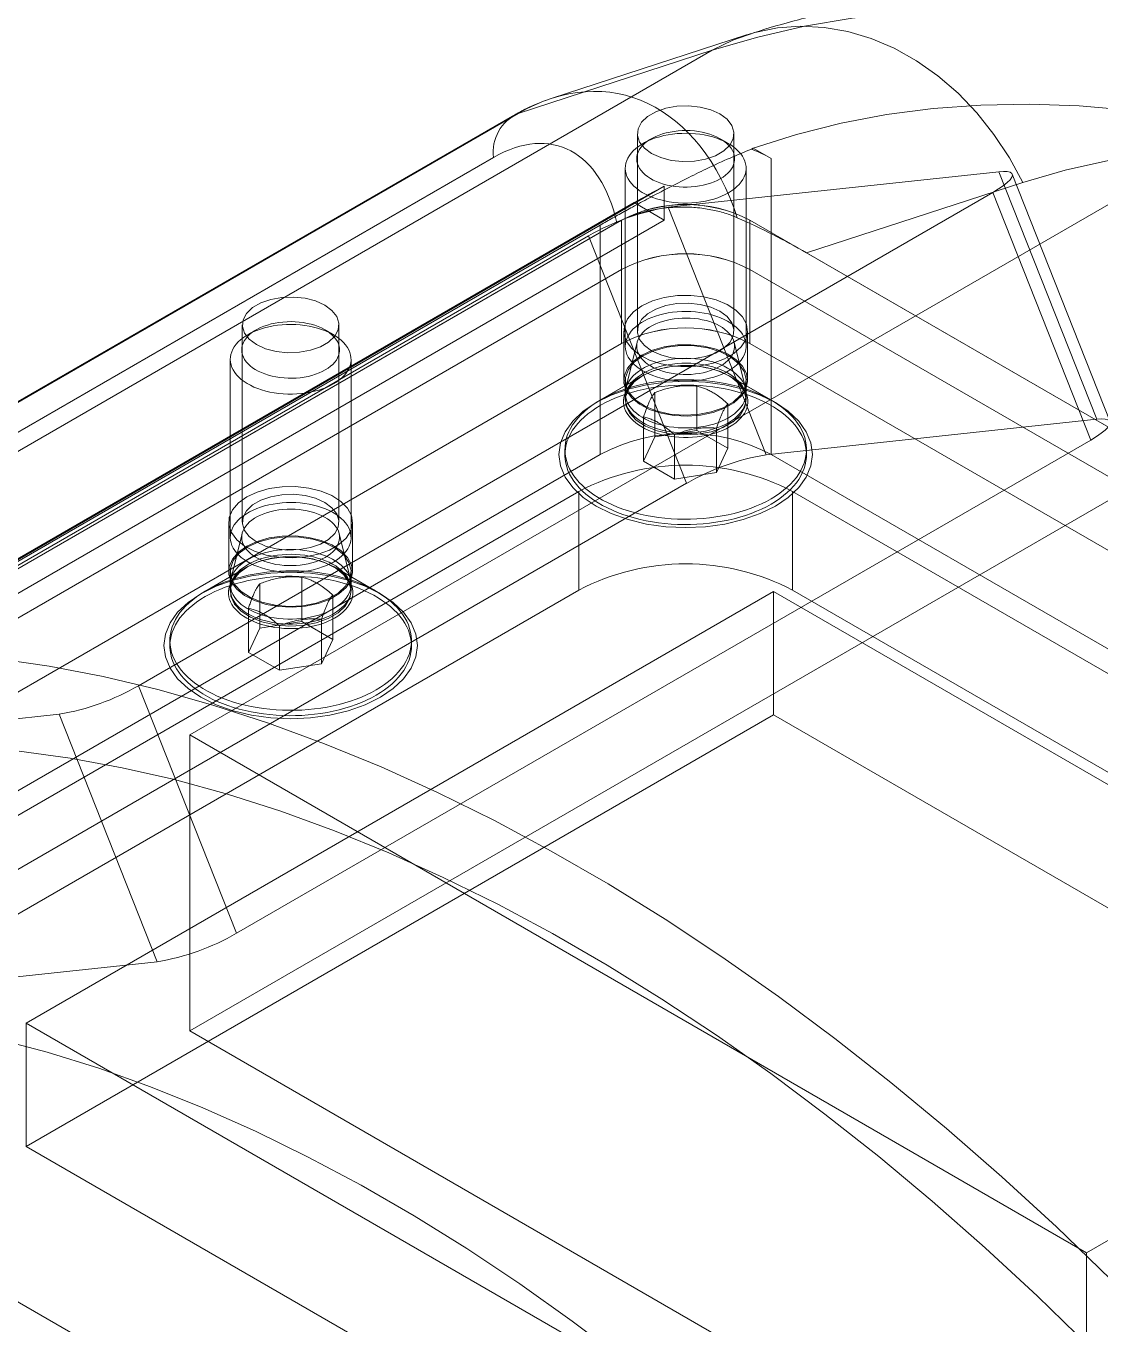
# Model space of a CAD drawing. Header units: millimetres. Extents: x 15 to 415, y 5 to 292.
# Drawn here: x 90.77 to 126.34, y 117.71 to 160.68 of the extents above; entities that cross this region are included whole.
import ezdxf

# ---------------------------------------------------------------- set-up
doc = ezdxf.new("R2010")
doc.units = ezdxf.units.MM

msp = doc.modelspace()

# ---------------------------------------------------------------- linework, layer by layer
at = {"color": 7, "linetype": 'Continuous', "lineweight": 15}
for p, q in [((114.635, 160.38), (108.169, 158.279)), ((76.729, 138.646), (113.498, 159.873)), ((113.498, 159.873), (107.07, 157.784)), ((107.07, 157.784), (70.3, 136.558)), ((106.876, 157.698), (70.106, 136.472)), ((111.018, 157.111), (111.018, 150.579)), ((111.472, 156.943), (111.204, 156.788)), ((114.033, 156.788), (113.765, 156.943)), ((114.218, 150.579), (114.218, 157.111)), ((114.856, 156.636), (114.794, 156.6)), ((114.856, 156.636), (115.447, 156.296)), ((69.485, 135.098), (106.254, 156.325)), ((115.447, 156.296), (115.447, 146.497)), ((128.016, 155.578), (96.196, 137.209)), ((110.618, 155.972), (110.618, 150.075)), ((112.035, 154.679), (122.984, 155.853)), ((114.618, 150.075), (114.618, 155.972)), ((122.984, 155.853), (126.229, 147.658)), ((126.674, 147.578), (123.429, 155.773)), ((111.911, 155.372), (75.142, 134.146)), ((122.786, 155.167), (94.502, 138.839)), ((111.911, 155.372), (111.911, 154.254)), ((116.62, 153.168), (123.78, 155.494)), ((126.031, 146.972), (122.786, 155.167)), ((110.913, 154.83), (74.144, 133.603)), ((110.913, 154.83), (111.911, 154.254)), ((115.28, 146.484), (112.035, 154.679)), ((110.497, 154.252), (58.171, 124.045)), ((110.497, 154.253), (65.242, 128.128)), ((65.403, 128.221), (110.336, 154.16)), ((111.911, 154.254), (75.142, 133.027)), ((109.79, 154.087), (78.677, 136.126)), ((109.79, 154.087), (109.79, 146.497)), ((110.497, 154.253), (110.497, 152.62)), ((110.497, 154.252), (110.497, 150.17)), ((189.693, 110.983), (114.74, 154.253)), ((114.74, 152.62), (114.74, 154.253)), ((137.787, 140.947), (114.74, 154.252)), ((114.74, 150.17), (114.74, 154.252)), ((81.12, 137.404), (109.404, 153.733)), ((109.404, 153.733), (112.649, 145.538)), ((116.62, 153.168), (187.87, 112.036)), ((110.497, 152.62), (65.242, 126.495)), ((110.497, 152.62), (110.497, 150.17)), ((189.693, 109.35), (114.74, 152.62)), ((131.429, 142.985), (114.74, 152.62)), ((114.74, 150.17), (114.74, 152.62)), ((97.937, 150.784), (97.937, 144.252)), ((98.39, 150.615), (98.122, 150.461)), ((100.951, 150.461), (100.683, 150.615)), ((101.137, 144.252), (101.137, 150.784)), ((110.568, 150.579), (110.568, 148.946)), ((114.668, 148.946), (114.668, 150.579)), ((110.497, 150.17), (58.171, 119.962)), ((110.497, 150.17), (65.242, 124.045)), ((111.013, 150.207), (110.638, 148.687)), ((114.598, 148.687), (114.223, 150.207)), ((131.429, 140.536), (114.74, 150.17)), ((137.787, 136.865), (114.74, 150.17)), ((97.537, 149.644), (97.537, 143.748)), ((101.537, 143.748), (101.537, 149.644)), ((111.204, 149.109), (109.648, 148.211)), ((111.162, 149.085), (109.789, 148.292)), ((110.618, 148.946), (110.618, 148.293)), ((112.992, 148.757), (112.992, 147.287)), ((115.589, 148.211), (114.033, 149.109)), ((115.447, 148.292), (114.074, 149.085)), ((114.618, 148.293), (114.618, 148.946)), ((110.618, 148.524), (110.618, 148.36)), ((111.598, 148.541), (111.598, 147.072)), ((114.618, 148.36), (114.618, 148.524)), ((114.013, 148.168), (114.013, 146.698)), ((111.224, 147.736), (111.224, 146.267)), ((115.28, 146.484), (126.229, 147.658)), ((126.031, 146.972), (97.747, 130.644)), ((111.598, 147.072), (111.224, 146.267)), ((112.992, 147.287), (111.598, 147.072)), ((112.245, 147.147), (112.245, 145.678)), ((114.013, 146.698), (112.992, 147.287)), ((113.639, 147.363), (113.639, 145.893)), ((108.618, 146.66), (108.618, 146.482)), ((113.639, 145.893), (114.013, 146.698)), ((116.618, 146.482), (116.618, 146.66)), ((78.677, 128.536), (109.79, 146.497)), ((111.224, 146.267), (112.245, 145.678)), ((115.447, 146.497), (176.315, 111.359)), ((128.016, 145.78), (96.196, 127.41)), ((112.245, 145.678), (113.639, 145.893)), ((109.083, 145.272), (73.727, 124.862)), ((84.365, 129.209), (112.649, 145.538)), ((109.083, 142.006), (109.083, 145.272)), ((181.208, 107.717), (116.154, 145.272)), ((116.154, 142.006), (116.154, 145.272)), ((97.487, 144.252), (97.487, 142.619)), ((101.587, 142.619), (101.587, 144.252)), ((97.932, 143.88), (97.557, 142.359)), ((101.517, 142.359), (101.142, 143.88)), ((98.122, 142.782), (96.567, 141.883)), ((98.081, 142.758), (96.708, 141.965)), ((102.507, 141.883), (100.951, 142.782)), ((102.366, 141.965), (100.993, 142.758)), ((97.537, 142.619), (97.537, 141.966)), ((99.91, 142.43), (99.91, 140.96)), ((101.537, 141.966), (101.537, 142.619)), ((109.083, 142.006), (73.727, 121.595)), ((115.529, 141.958), (90.78, 127.671)), ((97.537, 142.197), (97.537, 142.033)), ((98.516, 142.214), (98.516, 140.744)), ((100.931, 141.841), (100.931, 140.371)), ((101.537, 142.033), (101.537, 142.197)), ((115.529, 141.958), (115.529, 137.875)), ((160.076, 116.241), (115.529, 141.958)), ((181.208, 104.451), (116.154, 142.006)), ((98.143, 141.409), (98.143, 139.94)), ((99.91, 140.96), (98.516, 140.744)), ((100.931, 140.371), (99.91, 140.96)), ((100.557, 141.036), (100.557, 139.566)), ((98.516, 140.744), (98.143, 139.94)), ((99.163, 140.82), (99.163, 139.35)), ((95.537, 140.333), (95.537, 140.155)), ((100.557, 139.566), (100.931, 140.371)), ((103.537, 140.155), (103.537, 140.333)), ((98.143, 139.94), (99.163, 139.35)), ((99.163, 139.35), (100.557, 139.566)), ((94.502, 138.839), (97.747, 130.644)), ((125.895, 120.064), (157.715, 138.434)), ((91.871, 137.892), (80.922, 136.718)), ((115.529, 137.875), (90.78, 123.588)), ((95.116, 129.697), (91.871, 137.892)), ((160.076, 112.159), (115.529, 137.875)), ((96.196, 137.209), (125.895, 120.064)), ((96.196, 137.209), (96.196, 127.41)), ((95.116, 129.697), (84.167, 128.523)), ((90.78, 127.671), (90.78, 123.588)), ((90.78, 127.671), (135.328, 101.954)), ((96.196, 127.41), (125.895, 110.266)), ((78.677, 125.27), (139.546, 90.132)), ((90.78, 123.588), (135.328, 97.872)), ((125.895, 120.064), (125.895, 110.266))]:
    msp.add_line(p, q, dxfattribs=at)
at = {"color": 7, "linetype": 'Continuous', "lineweight": 15, "flags": 128}
for points in [[(126.546, 160.964), (124.805, 161.132), (123.091, 161.214), (121.407, 161.208), (119.754, 161.114), (118.134, 160.934), (116.551, 160.667), (115.005, 160.313), (113.498, 159.873)], [(123.78, 155.494), (123.336, 156.316), (122.826, 157.088), (122.258, 157.803), (121.636, 158.452), (120.968, 159.028), (120.262, 159.526), (119.524, 159.939), (118.763, 160.263), (117.987, 160.495), (117.205, 160.631), (116.425, 160.671), (115.656, 160.614), (114.907, 160.461), (114.185, 160.213), (113.498, 159.873)], [(111.487, 156.458), (111.249, 156.634), (111.091, 156.837), (111.021, 157.056), (111.045, 157.278), (111.159, 157.491), (111.359, 157.681), (111.632, 157.839), (111.962, 157.954), (112.33, 158.02), (112.715, 158.033), (113.094, 157.993), (113.446, 157.902), (113.75, 157.765), (113.988, 157.589), (114.146, 157.386), (114.215, 157.167), (114.192, 156.945), (114.077, 156.732), (113.878, 156.542), (113.605, 156.384), (113.275, 156.269), (112.907, 156.203), (112.522, 156.189), (112.142, 156.23), (111.791, 156.321), (111.487, 156.458)], [(127.315, 157.892), (125.648, 158.034), (124.008, 158.091), (122.397, 158.062), (120.817, 157.947), (119.272, 157.747), (117.762, 157.461), (116.289, 157.091), (114.856, 156.636)], [(114.033, 155.155), (113.922, 155.096), (113.803, 155.041), (113.678, 154.992), (113.547, 154.949), (113.41, 154.911), (113.269, 154.88), (113.124, 154.854), (112.976, 154.836), (112.826, 154.823), (112.675, 154.817), (112.524, 154.818), (112.373, 154.826), (112.224, 154.84), (112.076, 154.86), (111.932, 154.887), (111.792, 154.92), (111.657, 154.959), (111.527, 155.004), (111.403, 155.054), (111.287, 155.11), (111.178, 155.171), (111.077, 155.236), (110.985, 155.305), (110.902, 155.379), (110.83, 155.455), (110.767, 155.535), (110.715, 155.617), (110.674, 155.701), (110.644, 155.787), (110.626, 155.873), (110.618, 155.961), (110.623, 156.048), (110.638, 156.135), (110.666, 156.221), (110.704, 156.305), (110.753, 156.388), (110.813, 156.468), (110.883, 156.546), (110.963, 156.62), (111.053, 156.69), (111.152, 156.756), (111.259, 156.818), (111.373, 156.875), (111.495, 156.927), (111.624, 156.973), (111.758, 157.014), (111.897, 157.048), (112.04, 157.077), (112.187, 157.099), (112.335, 157.114), (112.486, 157.124), (112.637, 157.126), (112.788, 157.122), (112.939, 157.111), (113.087, 157.094), (113.233, 157.07), (113.375, 157.04), (113.513, 157.004), (113.646, 156.962), (113.772, 156.914), (113.893, 156.861), (114.006, 156.803), (114.111, 156.74), (114.207, 156.673), (114.294, 156.602), (114.372, 156.527), (114.44, 156.448), (114.497, 156.368), (114.544, 156.284), (114.579, 156.199), (114.603, 156.113), (114.616, 156.026), (114.618, 155.939), (114.608, 155.852), (114.586, 155.765), (114.553, 155.68), (114.51, 155.596), (114.455, 155.515), (114.39, 155.436), (114.315, 155.36), (114.23, 155.288), (114.135, 155.219), (114.033, 155.155)], [(113.765, 155.619), (113.665, 155.566), (113.557, 155.518), (113.444, 155.475), (113.324, 155.438), (113.199, 155.407), (113.071, 155.382), (112.939, 155.363), (112.805, 155.351), (112.669, 155.345), (112.534, 155.346), (112.398, 155.354), (112.265, 155.368), (112.134, 155.388), (112.006, 155.414), (111.882, 155.447), (111.764, 155.485), (111.652, 155.53), (111.546, 155.579), (111.448, 155.633), (111.359, 155.692), (111.278, 155.755), (111.206, 155.821), (111.144, 155.891), (111.093, 155.964), (111.052, 156.039), (111.023, 156.115), (111.004, 156.193), (110.997, 156.271), (111.002, 156.349), (111.017, 156.427), (111.044, 156.504), (111.082, 156.579), (111.131, 156.653), (111.19, 156.723), (111.259, 156.791), (111.337, 156.854), (111.425, 156.914), (111.521, 156.97), (111.625, 157.02), (111.735, 157.066), (111.852, 157.106), (111.975, 157.14), (112.101, 157.168), (112.232, 157.19), (112.365, 157.205), (112.5, 157.214), (112.635, 157.217), (112.771, 157.213), (112.905, 157.202), (113.038, 157.185), (113.167, 157.161), (113.293, 157.132), (113.414, 157.096), (113.53, 157.055), (113.639, 157.008), (113.74, 156.956), (113.834, 156.9), (113.92, 156.839), (113.996, 156.774), (114.063, 156.706), (114.119, 156.634), (114.165, 156.561), (114.2, 156.485), (114.224, 156.408), (114.237, 156.33), (114.239, 156.251), (114.229, 156.173), (114.207, 156.096), (114.175, 156.02), (114.132, 155.945), (114.078, 155.874), (114.014, 155.804), (113.94, 155.739), (113.857, 155.677), (113.765, 155.619)], [(123.78, 155.494), (125.181, 155.901), (126.621, 156.222)], [(122.786, 155.167), (122.975, 155.282), (123.135, 155.392), (123.264, 155.495), (123.358, 155.588), (123.415, 155.67), (123.435, 155.739), (123.417, 155.794), (123.361, 155.834), (123.269, 155.857), (123.143, 155.864), (122.984, 155.853)], [(98.406, 150.131), (98.168, 150.306), (98.009, 150.509), (97.94, 150.728), (97.963, 150.951), (98.078, 151.163), (98.277, 151.354), (98.55, 151.511), (98.88, 151.627), (99.248, 151.693), (99.633, 151.706), (100.013, 151.666), (100.365, 151.575), (100.668, 151.437), (100.906, 151.262), (101.064, 151.059), (101.134, 150.84), (101.111, 150.618), (100.996, 150.405), (100.796, 150.215), (100.524, 150.057), (100.194, 149.942), (99.825, 149.876), (99.44, 149.862), (99.061, 149.902), (98.709, 149.994), (98.406, 150.131)], [(111.169, 151.416), (110.891, 151.216), (110.694, 150.987), (110.587, 150.739), (110.575, 150.483), (110.659, 150.232), (110.834, 149.997), (111.092, 149.789), (111.422, 149.618), (111.808, 149.492), (112.232, 149.417), (112.674, 149.396), (113.113, 149.431), (113.529, 149.519), (113.903, 149.657), (114.216, 149.838), (114.455, 150.053), (114.608, 150.293), (114.668, 150.547), (114.632, 150.802), (114.502, 151.047), (114.283, 151.27), (113.987, 151.46), (113.627, 151.609), (113.22, 151.71), (112.785, 151.759), (112.342, 151.752), (111.911, 151.69), (111.514, 151.576), (111.169, 151.416)], [(111.487, 149.926), (111.249, 150.101), (111.091, 150.304), (111.021, 150.523), (111.045, 150.746), (111.159, 150.958), (111.359, 151.149), (111.632, 151.306), (111.962, 151.421), (112.33, 151.488), (112.715, 151.501), (113.094, 151.461), (113.446, 151.37), (113.75, 151.232), (113.988, 151.057), (114.146, 150.854), (114.215, 150.635), (114.192, 150.413), (114.077, 150.2), (113.878, 150.009), (113.605, 149.852), (113.275, 149.737), (112.907, 149.671), (112.522, 149.657), (112.142, 149.697), (111.791, 149.789), (111.487, 149.926)], [(100.683, 149.292), (100.583, 149.239), (100.476, 149.191), (100.362, 149.148), (100.242, 149.111), (100.118, 149.08), (99.989, 149.055), (99.857, 149.036), (99.723, 149.024), (99.588, 149.018), (99.452, 149.019), (99.317, 149.027), (99.183, 149.04), (99.052, 149.061), (98.924, 149.087), (98.801, 149.12), (98.683, 149.158), (98.57, 149.202), (98.465, 149.252), (98.367, 149.306), (98.277, 149.365), (98.196, 149.428), (98.125, 149.494), (98.063, 149.564), (98.012, 149.637), (97.971, 149.711), (97.941, 149.788), (97.923, 149.866), (97.916, 149.944), (97.92, 150.022), (97.936, 150.1), (97.963, 150.177), (98, 150.252), (98.049, 150.325), (98.108, 150.396), (98.177, 150.463), (98.256, 150.527), (98.344, 150.587), (98.44, 150.643), (98.543, 150.693), (98.654, 150.739), (98.771, 150.778), (98.893, 150.813), (99.02, 150.841), (99.15, 150.863), (99.283, 150.878), (99.418, 150.887), (99.554, 150.89), (99.689, 150.885), (99.824, 150.875), (99.956, 150.858), (100.086, 150.834), (100.212, 150.805), (100.333, 150.769), (100.448, 150.728), (100.557, 150.681), (100.659, 150.629), (100.753, 150.573), (100.838, 150.512), (100.915, 150.447), (100.981, 150.379), (101.038, 150.307), (101.084, 150.234), (101.119, 150.158), (101.143, 150.081), (101.156, 150.003), (101.157, 149.924), (101.147, 149.846), (101.126, 149.769), (101.094, 149.693), (101.05, 149.618), (100.996, 149.546), (100.932, 149.477), (100.858, 149.412), (100.775, 149.35), (100.683, 149.292)], [(114.033, 149.259), (113.922, 149.199), (113.803, 149.145), (113.678, 149.096), (113.547, 149.052), (113.41, 149.015), (113.269, 148.983), (113.124, 148.958), (112.976, 148.939), (112.826, 148.927), (112.675, 148.921), (112.524, 148.922), (112.373, 148.929), (112.224, 148.943), (112.076, 148.964), (111.932, 148.991), (111.792, 149.024), (111.657, 149.063), (111.527, 149.108), (111.403, 149.158), (111.287, 149.214), (111.178, 149.274), (111.077, 149.34), (110.985, 149.409), (110.902, 149.482), (110.83, 149.559), (110.767, 149.638), (110.715, 149.72), (110.674, 149.805), (110.644, 149.89), (110.626, 149.977), (110.618, 150.064), (110.623, 150.152), (110.638, 150.238), (110.666, 150.324), (110.704, 150.409), (110.753, 150.492), (110.813, 150.572), (110.883, 150.649), (110.963, 150.723), (111.053, 150.794), (111.152, 150.86), (111.259, 150.922), (111.373, 150.979), (111.495, 151.031), (111.624, 151.077), (111.758, 151.117), (111.897, 151.152), (112.04, 151.18), (112.187, 151.203), (112.335, 151.218), (112.486, 151.227), (112.637, 151.23), (112.788, 151.226), (112.939, 151.215), (113.087, 151.198), (113.233, 151.174), (113.375, 151.144), (113.513, 151.108), (113.646, 151.066), (113.772, 151.018), (113.893, 150.965), (114.006, 150.907), (114.111, 150.844), (114.207, 150.777), (114.294, 150.705), (114.372, 150.63), (114.44, 150.552), (114.497, 150.471), (114.544, 150.388), (114.579, 150.303), (114.603, 150.217), (114.616, 150.13), (114.618, 150.042), (114.608, 149.955), (114.586, 149.869), (114.553, 149.783), (114.51, 149.7), (114.455, 149.618), (114.39, 149.539), (114.315, 149.464), (114.23, 149.391), (114.135, 149.323), (114.033, 149.259)], [(113.765, 149.413), (113.665, 149.36), (113.557, 149.312), (113.444, 149.27), (113.324, 149.233), (113.199, 149.201), (113.071, 149.176), (112.939, 149.158), (112.805, 149.146), (112.669, 149.14), (112.534, 149.141), (112.398, 149.148), (112.265, 149.162), (112.134, 149.182), (112.006, 149.209), (111.882, 149.241), (111.764, 149.28), (111.652, 149.324), (111.546, 149.373), (111.448, 149.427), (111.359, 149.486), (111.278, 149.549), (111.206, 149.616), (111.144, 149.686), (111.093, 149.758), (111.052, 149.833), (111.023, 149.909), (111.004, 149.987), (110.997, 150.065), (111.002, 150.144), (111.017, 150.222), (111.044, 150.298), (111.082, 150.374), (111.131, 150.447), (111.19, 150.517), (111.259, 150.585), (111.337, 150.649), (111.425, 150.709), (111.521, 150.764), (111.625, 150.815), (111.735, 150.86), (111.852, 150.9), (111.975, 150.934), (112.101, 150.962), (112.232, 150.984), (112.365, 150.999), (112.5, 151.009), (112.635, 151.011), (112.771, 151.007), (112.905, 150.996), (113.038, 150.979), (113.167, 150.956), (113.293, 150.926), (113.414, 150.89), (113.53, 150.849), (113.639, 150.802), (113.74, 150.751), (113.834, 150.694), (113.92, 150.633), (113.996, 150.568), (114.063, 150.5), (114.119, 150.429), (114.165, 150.355), (114.2, 150.279), (114.224, 150.202), (114.237, 150.124), (114.239, 150.046), (114.229, 149.968), (114.207, 149.89), (114.175, 149.814), (114.132, 149.74), (114.078, 149.668), (114.014, 149.599), (113.94, 149.533), (113.857, 149.471), (113.765, 149.413)], [(100.951, 148.828), (100.84, 148.769), (100.722, 148.714), (100.596, 148.665), (100.465, 148.622), (100.328, 148.584), (100.187, 148.553), (100.042, 148.527), (99.895, 148.508), (99.745, 148.496), (99.594, 148.49), (99.442, 148.491), (99.291, 148.498), (99.142, 148.512), (98.995, 148.533), (98.851, 148.56), (98.711, 148.593), (98.575, 148.632), (98.445, 148.677), (98.322, 148.727), (98.205, 148.783), (98.096, 148.844), (97.995, 148.909), (97.903, 148.978), (97.821, 149.051), (97.748, 149.128), (97.686, 149.208), (97.634, 149.29), (97.593, 149.374), (97.563, 149.459), (97.544, 149.546), (97.537, 149.633), (97.541, 149.721), (97.557, 149.808), (97.584, 149.894), (97.622, 149.978), (97.672, 150.061), (97.731, 150.141), (97.802, 150.218), (97.882, 150.293), (97.972, 150.363), (98.07, 150.429), (98.177, 150.491), (98.292, 150.548), (98.414, 150.6), (98.542, 150.646), (98.676, 150.687), (98.815, 150.721), (98.959, 150.75), (99.105, 150.772), (99.254, 150.787), (99.405, 150.796), (99.556, 150.799), (99.707, 150.795), (99.857, 150.784), (100.006, 150.767), (100.151, 150.743), (100.293, 150.713), (100.431, 150.677), (100.564, 150.635), (100.691, 150.587), (100.811, 150.534), (100.924, 150.476), (101.029, 150.413), (101.126, 150.346), (101.213, 150.274), (101.291, 150.199), (101.358, 150.121), (101.416, 150.04), (101.462, 149.957), (101.498, 149.872), (101.522, 149.786), (101.535, 149.699), (101.536, 149.612), (101.526, 149.524), (101.505, 149.438), (101.472, 149.353), (101.428, 149.269), (101.374, 149.187), (101.308, 149.109), (101.233, 149.033), (101.148, 148.96), (101.054, 148.892), (100.951, 148.828)], [(111.169, 149.783), (110.891, 149.583), (110.694, 149.354), (110.587, 149.106), (110.575, 148.85), (110.659, 148.599), (110.834, 148.364), (111.092, 148.156), (111.422, 147.985), (111.808, 147.859), (112.232, 147.784), (112.674, 147.763), (113.113, 147.798), (113.529, 147.886), (113.903, 148.024), (114.216, 148.205), (114.455, 148.42), (114.608, 148.66), (114.668, 148.914), (114.632, 149.169), (114.502, 149.414), (114.283, 149.636), (113.987, 149.827), (113.627, 149.976), (113.22, 150.077), (112.785, 150.126), (112.342, 150.119), (111.911, 150.057), (111.514, 149.943), (111.169, 149.783)], [(111.204, 149.762), (111.568, 149.929), (111.989, 150.042), (112.444, 150.096), (112.908, 150.088), (113.357, 150.019), (113.766, 149.892), (114.112, 149.714), (114.379, 149.494), (114.55, 149.245), (114.618, 148.98), (114.577, 148.713), (114.431, 148.458), (114.187, 148.23), (113.859, 148.04), (113.464, 147.9), (113.023, 147.815), (112.56, 147.792), (112.101, 147.831), (111.669, 147.93), (111.289, 148.084), (110.98, 148.284), (110.76, 148.52), (110.639, 148.779), (110.626, 149.047), (110.72, 149.309), (110.916, 149.552), (111.204, 149.762)], [(114.033, 147.707), (113.922, 147.648), (113.803, 147.594), (113.678, 147.544), (113.547, 147.501), (113.41, 147.463), (113.269, 147.432), (113.124, 147.407), (112.976, 147.388), (112.826, 147.375), (112.675, 147.37), (112.524, 147.37), (112.373, 147.378), (112.224, 147.392), (112.076, 147.412), (111.932, 147.439), (111.792, 147.472), (111.657, 147.511), (111.527, 147.556), (111.403, 147.607), (111.287, 147.662), (111.178, 147.723), (111.077, 147.788), (110.985, 147.858), (110.902, 147.931), (110.83, 148.007), (110.767, 148.087), (110.715, 148.169), (110.674, 148.253), (110.644, 148.339), (110.626, 148.426), (110.618, 148.513), (110.623, 148.6), (110.638, 148.687), (110.666, 148.773), (110.704, 148.858), (110.753, 148.94), (110.813, 149.02), (110.883, 149.098), (110.963, 149.172), (111.053, 149.242), (111.152, 149.309), (111.259, 149.37), (111.373, 149.427), (111.495, 149.479), (111.624, 149.525), (111.758, 149.566), (111.897, 149.601), (112.04, 149.629), (112.187, 149.651), (112.335, 149.667), (112.486, 149.676), (112.637, 149.678), (112.788, 149.674), (112.939, 149.663), (113.087, 149.646), (113.233, 149.622), (113.375, 149.593), (113.513, 149.556), (113.646, 149.514), (113.772, 149.467), (113.893, 149.414), (114.006, 149.355), (114.111, 149.293), (114.207, 149.225), (114.294, 149.154), (114.372, 149.079), (114.44, 149.001), (114.497, 148.92), (114.544, 148.837), (114.579, 148.752), (114.603, 148.665), (114.616, 148.578), (114.618, 148.491), (114.608, 148.404), (114.586, 148.317), (114.553, 148.232), (114.51, 148.148), (114.455, 148.067), (114.39, 147.988), (114.315, 147.912), (114.23, 147.84), (114.135, 147.771), (114.033, 147.707)], [(114.074, 147.405), (113.961, 147.344), (113.841, 147.289), (113.714, 147.239), (113.58, 147.194), (113.442, 147.156), (113.298, 147.123), (113.151, 147.097), (113.001, 147.077), (112.849, 147.064), (112.695, 147.057), (112.541, 147.057), (112.388, 147.064), (112.236, 147.077), (112.086, 147.097), (111.938, 147.123), (111.795, 147.156), (111.656, 147.194), (111.523, 147.239), (111.396, 147.289), (111.276, 147.344), (111.163, 147.405), (111.058, 147.47), (110.962, 147.539), (110.875, 147.613), (110.798, 147.69), (110.732, 147.77), (110.675, 147.852), (110.63, 147.937), (110.596, 148.024), (110.573, 148.112), (110.561, 148.201), (110.561, 148.289), (110.573, 148.378), (110.596, 148.466), (110.63, 148.553), (110.675, 148.637), (110.732, 148.72), (110.798, 148.8), (110.875, 148.877), (110.962, 148.951), (111.058, 149.02), (111.163, 149.085), (111.276, 149.146), (111.396, 149.201), (111.523, 149.251), (111.656, 149.296), (111.795, 149.334), (111.938, 149.367), (112.086, 149.393), (112.236, 149.413), (112.388, 149.426), (112.541, 149.433), (112.695, 149.433), (112.849, 149.426), (113.001, 149.413), (113.151, 149.393), (113.298, 149.367), (113.442, 149.334), (113.58, 149.296), (113.714, 149.251), (113.841, 149.201), (113.961, 149.146), (114.074, 149.085), (114.179, 149.02), (114.275, 148.951), (114.361, 148.877), (114.438, 148.8), (114.505, 148.72), (114.561, 148.637), (114.607, 148.553), (114.641, 148.466), (114.664, 148.378), (114.675, 148.289), (114.675, 148.201), (114.664, 148.112), (114.641, 148.024), (114.607, 147.937), (114.561, 147.852), (114.505, 147.77), (114.438, 147.69), (114.361, 147.613), (114.275, 147.539), (114.179, 147.47), (114.074, 147.405)], [(114.033, 147.544), (113.922, 147.485), (113.803, 147.43), (113.678, 147.381), (113.547, 147.338), (113.41, 147.3), (113.269, 147.269), (113.124, 147.243), (112.976, 147.224), (112.826, 147.212), (112.675, 147.206), (112.524, 147.207), (112.373, 147.215), (112.224, 147.229), (112.076, 147.249), (111.932, 147.276), (111.792, 147.309), (111.657, 147.348), (111.527, 147.393), (111.403, 147.443), (111.287, 147.499), (111.178, 147.56), (111.077, 147.625), (110.985, 147.694), (110.902, 147.767), (110.83, 147.844), (110.767, 147.924), (110.715, 148.006), (110.674, 148.09), (110.644, 148.175), (110.626, 148.262), (110.618, 148.35), (110.623, 148.437), (110.638, 148.524), (110.666, 148.61), (110.704, 148.694), (110.753, 148.777), (110.813, 148.857), (110.883, 148.935), (110.963, 149.009), (111.053, 149.079), (111.152, 149.145), (111.259, 149.207), (111.373, 149.264), (111.495, 149.316), (111.624, 149.362), (111.758, 149.403), (111.897, 149.437), (112.04, 149.466), (112.187, 149.488), (112.335, 149.503), (112.486, 149.512), (112.637, 149.515), (112.788, 149.511), (112.939, 149.5), (113.087, 149.483), (113.233, 149.459), (113.375, 149.429), (113.513, 149.393), (113.646, 149.351), (113.772, 149.303), (113.893, 149.25), (114.006, 149.192), (114.111, 149.129), (114.207, 149.062), (114.294, 148.99), (114.372, 148.916), (114.44, 148.837), (114.497, 148.756), (114.544, 148.673), (114.579, 148.588), (114.603, 148.502), (114.616, 148.415), (114.618, 148.328), (114.608, 148.24), (114.586, 148.154), (114.553, 148.069), (114.51, 147.985), (114.455, 147.903), (114.39, 147.825), (114.315, 147.749), (114.23, 147.676), (114.135, 147.608), (114.033, 147.544)], [(111.204, 149.109), (111.568, 149.275), (111.989, 149.389), (112.444, 149.443), (112.908, 149.435), (113.357, 149.366), (113.766, 149.239), (114.112, 149.06), (114.379, 148.841), (114.55, 148.592), (114.618, 148.326), (114.577, 148.059), (114.431, 147.805), (114.187, 147.577), (113.859, 147.387), (113.464, 147.246), (113.023, 147.162), (112.56, 147.139), (112.101, 147.178), (111.669, 147.277), (111.289, 147.43), (110.98, 147.631), (110.76, 147.867), (110.639, 148.125), (110.626, 148.393), (110.72, 148.656), (110.916, 148.899), (111.204, 149.109)], [(109.649, 148.211), (109.22, 147.922), (108.876, 147.597), (108.624, 147.246), (108.47, 146.876), (108.418, 146.496), (108.47, 146.117), (108.624, 145.747), (108.876, 145.396), (109.22, 145.071), (109.649, 144.782), (110.15, 144.535), (110.712, 144.336), (111.32, 144.19), (111.961, 144.102), (112.618, 144.072), (113.275, 144.102), (113.916, 144.19), (114.525, 144.336), (115.087, 144.535), (115.588, 144.782), (116.016, 145.071), (116.361, 145.396), (116.613, 145.747), (116.767, 146.117), (116.818, 146.496), (116.767, 146.876), (116.613, 147.246), (116.361, 147.597), (116.016, 147.922), (115.588, 148.211), (115.087, 148.458), (114.525, 148.657), (113.916, 148.802), (113.275, 148.891), (112.618, 148.921), (111.961, 148.891), (111.32, 148.802), (110.712, 148.657), (110.15, 148.458), (109.649, 148.211)], [(115.447, 145.027), (115.292, 144.942), (115.13, 144.863), (114.961, 144.788), (114.785, 144.719), (114.603, 144.655), (114.415, 144.597), (114.223, 144.544), (114.025, 144.498), (113.824, 144.458), (113.619, 144.424), (113.412, 144.396), (113.202, 144.375), (112.991, 144.361), (112.778, 144.352), (112.565, 144.351), (112.352, 144.356), (112.14, 144.367), (111.93, 144.385), (111.721, 144.409), (111.515, 144.44), (111.312, 144.477), (111.112, 144.52), (110.917, 144.57), (110.727, 144.625), (110.542, 144.686), (110.363, 144.753), (110.19, 144.825), (110.025, 144.902), (109.866, 144.984), (109.716, 145.071), (109.573, 145.162), (109.44, 145.258), (109.315, 145.358), (109.199, 145.461), (109.094, 145.568), (108.998, 145.678), (108.913, 145.79), (108.838, 145.905), (108.774, 146.023), (108.72, 146.142), (108.678, 146.262), (108.647, 146.384), (108.627, 146.506), (108.619, 146.629), (108.622, 146.752), (108.636, 146.875), (108.661, 146.997), (108.698, 147.118), (108.746, 147.238), (108.804, 147.356), (108.874, 147.472), (108.954, 147.586), (109.045, 147.697), (109.145, 147.805), (109.256, 147.91), (109.376, 148.012), (109.505, 148.11), (109.643, 148.203), (109.79, 148.293), (109.944, 148.377), (110.107, 148.457), (110.276, 148.531), (110.452, 148.601), (110.634, 148.665), (110.821, 148.723), (111.014, 148.775), (111.211, 148.821), (111.413, 148.861), (111.617, 148.895), (111.825, 148.923), (112.035, 148.944), (112.246, 148.959), (112.459, 148.967), (112.672, 148.969), (112.884, 148.964), (113.096, 148.952), (113.307, 148.934), (113.516, 148.91), (113.722, 148.879), (113.925, 148.842), (114.124, 148.799), (114.32, 148.75), (114.51, 148.694), (114.695, 148.633), (114.874, 148.567), (115.046, 148.495), (115.212, 148.418), (115.37, 148.335), (115.521, 148.248), (115.663, 148.157), (115.797, 148.061), (115.922, 147.962), (116.037, 147.858), (116.143, 147.752), (116.239, 147.642), (116.324, 147.529), (116.399, 147.414), (116.463, 147.297), (116.516, 147.178), (116.559, 147.057), (116.59, 146.936), (116.609, 146.813), (116.618, 146.69), (116.615, 146.568), (116.601, 146.445), (116.576, 146.323), (116.539, 146.202), (116.491, 146.082), (116.432, 145.964), (116.363, 145.848), (116.283, 145.734), (116.192, 145.622), (116.091, 145.514), (115.981, 145.409), (115.861, 145.307), (115.731, 145.21), (115.593, 145.116), (115.447, 145.027)], [(115.447, 144.85), (115.292, 144.765), (115.13, 144.685), (114.961, 144.611), (114.785, 144.541), (114.603, 144.477), (114.415, 144.419), (114.223, 144.367), (114.025, 144.321), (113.824, 144.281), (113.619, 144.247), (113.412, 144.219), (113.202, 144.198), (112.991, 144.183), (112.778, 144.175), (112.565, 144.173), (112.352, 144.178), (112.14, 144.19), (111.93, 144.208), (111.721, 144.232), (111.515, 144.263), (111.312, 144.3), (111.112, 144.343), (110.917, 144.392), (110.727, 144.448), (110.542, 144.509), (110.363, 144.575), (110.19, 144.647), (110.025, 144.724), (109.866, 144.807), (109.716, 144.894), (109.573, 144.985), (109.44, 145.081), (109.315, 145.18), (109.199, 145.284), (109.094, 145.39), (108.998, 145.5), (108.913, 145.613), (108.838, 145.728), (108.774, 145.845), (108.72, 145.964), (108.678, 146.085), (108.647, 146.206), (108.627, 146.329), (108.619, 146.452), (108.622, 146.575), (108.636, 146.697), (108.661, 146.819), (108.698, 146.94), (108.746, 147.06), (108.804, 147.178), (108.874, 147.295), (108.954, 147.408), (109.045, 147.52), (109.145, 147.628), (109.256, 147.733), (109.376, 147.835), (109.505, 147.932), (109.643, 148.026), (109.79, 148.115), (109.944, 148.2), (110.107, 148.28), (110.276, 148.354), (110.452, 148.423), (110.634, 148.487), (110.821, 148.545), (111.014, 148.598), (111.211, 148.644), (111.413, 148.684), (111.617, 148.718), (111.825, 148.746), (112.035, 148.767), (112.246, 148.782), (112.459, 148.79), (112.672, 148.791), (112.884, 148.786), (113.096, 148.775), (113.307, 148.757), (113.516, 148.733), (113.722, 148.702), (113.925, 148.665), (114.124, 148.622), (114.32, 148.572), (114.51, 148.517), (114.695, 148.456), (114.874, 148.389), (115.046, 148.317), (115.212, 148.24), (115.37, 148.158), (115.521, 148.071), (115.663, 147.98), (115.797, 147.884), (115.922, 147.784), (116.037, 147.681), (116.143, 147.574), (116.239, 147.464), (116.324, 147.352), (116.399, 147.237), (116.463, 147.12), (116.516, 147.001), (116.559, 146.88), (116.59, 146.758), (116.609, 146.636), (116.618, 146.513), (116.615, 146.39), (116.601, 146.268), (116.576, 146.145), (116.539, 146.024), (116.491, 145.905), (116.432, 145.786), (116.363, 145.67), (116.283, 145.556), (116.192, 145.445), (116.091, 145.337), (115.981, 145.232), (115.861, 145.13), (115.731, 145.032), (115.593, 144.939), (115.447, 144.85)], [(126.229, 147.658), (126.388, 147.669), (126.514, 147.662), (126.606, 147.639), (126.662, 147.599), (126.68, 147.544), (126.66, 147.475), (126.603, 147.393), (126.509, 147.3), (126.38, 147.197), (126.22, 147.087), (126.031, 146.972)], [(98.087, 145.089), (97.81, 144.889), (97.613, 144.66), (97.506, 144.412), (97.494, 144.156), (97.577, 143.905), (97.752, 143.669), (98.011, 143.462), (98.341, 143.291), (98.727, 143.165), (99.151, 143.09), (99.592, 143.069), (100.032, 143.103), (100.448, 143.192), (100.821, 143.33), (101.135, 143.51), (101.373, 143.726), (101.526, 143.966), (101.586, 144.22), (101.55, 144.475), (101.42, 144.72), (101.202, 144.942), (100.906, 145.133), (100.546, 145.282), (100.139, 145.383), (99.703, 145.431), (99.26, 145.425), (98.83, 145.363), (98.433, 145.249), (98.087, 145.089)], [(100.951, 142.932), (100.84, 142.872), (100.722, 142.818), (100.596, 142.769), (100.465, 142.725), (100.328, 142.688), (100.187, 142.656), (100.042, 142.631), (99.895, 142.612), (99.745, 142.6), (99.594, 142.594), (99.442, 142.595), (99.291, 142.602), (99.142, 142.616), (98.995, 142.637), (98.851, 142.663), (98.711, 142.697), (98.575, 142.736), (98.445, 142.78), (98.322, 142.831), (98.205, 142.887), (98.096, 142.947), (97.995, 143.012), (97.903, 143.082), (97.821, 143.155), (97.748, 143.232), (97.686, 143.311), (97.634, 143.393), (97.593, 143.477), (97.563, 143.563), (97.544, 143.65), (97.537, 143.737), (97.541, 143.824), (97.557, 143.911), (97.584, 143.997), (97.622, 144.082), (97.672, 144.164), (97.731, 144.245), (97.802, 144.322), (97.882, 144.396), (97.972, 144.467), (98.07, 144.533), (98.177, 144.595), (98.292, 144.652), (98.414, 144.703), (98.542, 144.75), (98.676, 144.79), (98.815, 144.825), (98.959, 144.853), (99.105, 144.875), (99.254, 144.891), (99.405, 144.9), (99.556, 144.903), (99.707, 144.898), (99.857, 144.888), (100.006, 144.87), (100.151, 144.847), (100.293, 144.817), (100.431, 144.781), (100.564, 144.739), (100.691, 144.691), (100.811, 144.638), (100.924, 144.58), (101.029, 144.517), (101.126, 144.449), (101.213, 144.378), (101.291, 144.303), (101.358, 144.225), (101.416, 144.144), (101.462, 144.061), (101.498, 143.976), (101.522, 143.89), (101.535, 143.803), (101.536, 143.715), (101.526, 143.628), (101.505, 143.542), (101.472, 143.456), (101.428, 143.373), (101.374, 143.291), (101.308, 143.212), (101.233, 143.136), (101.148, 143.064), (101.054, 142.996), (100.951, 142.932)], [(98.406, 143.599), (98.168, 143.774), (98.009, 143.977), (97.94, 144.196), (97.963, 144.418), (98.078, 144.631), (98.277, 144.822), (98.55, 144.979), (98.88, 145.094), (99.248, 145.16), (99.633, 145.174), (100.013, 145.134), (100.365, 145.042), (100.668, 144.905), (100.906, 144.73), (101.064, 144.527), (101.134, 144.308), (101.111, 144.085), (100.996, 143.873), (100.796, 143.682), (100.524, 143.525), (100.194, 143.41), (99.825, 143.343), (99.44, 143.33), (99.061, 143.37), (98.709, 143.461), (98.406, 143.599)], [(100.683, 143.086), (100.583, 143.033), (100.476, 142.985), (100.362, 142.942), (100.242, 142.905), (100.118, 142.874), (99.989, 142.849), (99.857, 142.831), (99.723, 142.818), (99.588, 142.813), (99.452, 142.813), (99.317, 142.821), (99.183, 142.835), (99.052, 142.855), (98.924, 142.882), (98.801, 142.914), (98.683, 142.953), (98.57, 142.997), (98.465, 143.046), (98.367, 143.1), (98.277, 143.159), (98.196, 143.222), (98.125, 143.289), (98.063, 143.358), (98.012, 143.431), (97.971, 143.506), (97.941, 143.582), (97.923, 143.66), (97.916, 143.738), (97.92, 143.817), (97.936, 143.894), (97.963, 143.971), (98, 144.047), (98.049, 144.12), (98.108, 144.19), (98.177, 144.258), (98.256, 144.322), (98.344, 144.381), (98.44, 144.437), (98.543, 144.487), (98.654, 144.533), (98.771, 144.573), (98.893, 144.607), (99.02, 144.635), (99.15, 144.657), (99.283, 144.672), (99.418, 144.681), (99.554, 144.684), (99.689, 144.68), (99.824, 144.669), (99.956, 144.652), (100.086, 144.629), (100.212, 144.599), (100.333, 144.563), (100.448, 144.522), (100.557, 144.475), (100.659, 144.423), (100.753, 144.367), (100.838, 144.306), (100.915, 144.241), (100.981, 144.173), (101.038, 144.102), (101.084, 144.028), (101.119, 143.952), (101.143, 143.875), (101.156, 143.797), (101.157, 143.719), (101.147, 143.64), (101.126, 143.563), (101.094, 143.487), (101.05, 143.413), (100.996, 143.341), (100.932, 143.272), (100.858, 143.206), (100.775, 143.144), (100.683, 143.086)], [(98.087, 143.456), (97.81, 143.256), (97.613, 143.027), (97.506, 142.779), (97.494, 142.523), (97.577, 142.271), (97.752, 142.036), (98.011, 141.829), (98.341, 141.658), (98.727, 141.532), (99.151, 141.457), (99.592, 141.436), (100.032, 141.47), (100.448, 141.559), (100.821, 141.696), (101.135, 141.877), (101.373, 142.093), (101.526, 142.333), (101.586, 142.587), (101.55, 142.842), (101.42, 143.087), (101.202, 143.309), (100.906, 143.5), (100.546, 143.649), (100.139, 143.75), (99.703, 143.798), (99.26, 143.791), (98.83, 143.73), (98.433, 143.616), (98.087, 143.456)], [(98.123, 143.435), (98.487, 143.602), (98.908, 143.715), (99.363, 143.769), (99.827, 143.761), (100.275, 143.692), (100.684, 143.565), (101.031, 143.386), (101.297, 143.167), (101.469, 142.918), (101.536, 142.652), (101.496, 142.385), (101.349, 142.131), (101.106, 141.903), (100.777, 141.713), (100.382, 141.572), (99.941, 141.488), (99.479, 141.465), (99.019, 141.504), (98.588, 141.603), (98.207, 141.756), (97.899, 141.957), (97.678, 142.193), (97.558, 142.452), (97.544, 142.719), (97.638, 142.982), (97.835, 143.225), (98.123, 143.435)], [(100.993, 141.077), (100.88, 141.017), (100.759, 140.962), (100.632, 140.912), (100.499, 140.867), (100.36, 140.829), (100.217, 140.796), (100.07, 140.77), (99.92, 140.75), (99.767, 140.737), (99.614, 140.73), (99.46, 140.73), (99.306, 140.737), (99.154, 140.75), (99.004, 140.77), (98.857, 140.796), (98.714, 140.829), (98.575, 140.867), (98.442, 140.912), (98.314, 140.962), (98.194, 141.017), (98.081, 141.077), (97.977, 141.143), (97.881, 141.212), (97.794, 141.286), (97.717, 141.362), (97.65, 141.443), (97.594, 141.525), (97.548, 141.61), (97.514, 141.697), (97.491, 141.785), (97.48, 141.873), (97.48, 141.962), (97.491, 142.051), (97.514, 142.139), (97.548, 142.225), (97.594, 142.31), (97.65, 142.393), (97.717, 142.473), (97.794, 142.55), (97.881, 142.623), (97.977, 142.693), (98.081, 142.758), (98.194, 142.819), (98.314, 142.874), (98.442, 142.924), (98.575, 142.968), (98.714, 143.007), (98.857, 143.039), (99.004, 143.066), (99.154, 143.085), (99.306, 143.099), (99.46, 143.105), (99.614, 143.105), (99.767, 143.099), (99.92, 143.085), (100.07, 143.066), (100.217, 143.039), (100.36, 143.007), (100.499, 142.968), (100.632, 142.924), (100.759, 142.874), (100.88, 142.819), (100.993, 142.758), (101.097, 142.693), (101.193, 142.623), (101.28, 142.55), (101.357, 142.473), (101.424, 142.393), (101.48, 142.31), (101.525, 142.225), (101.56, 142.139), (101.583, 142.051), (101.594, 141.962), (101.594, 141.873), (101.583, 141.785), (101.56, 141.697), (101.525, 141.61), (101.48, 141.525), (101.424, 141.443), (101.357, 141.362), (101.28, 141.286), (101.193, 141.212), (101.097, 141.143), (100.993, 141.077)], [(100.951, 141.38), (100.84, 141.321), (100.722, 141.266), (100.596, 141.217), (100.465, 141.174), (100.328, 141.136), (100.187, 141.105), (100.042, 141.079), (99.895, 141.061), (99.745, 141.048), (99.594, 141.042), (99.442, 141.043), (99.291, 141.051), (99.142, 141.065), (98.995, 141.085), (98.851, 141.112), (98.711, 141.145), (98.575, 141.184), (98.445, 141.229), (98.322, 141.279), (98.205, 141.335), (98.096, 141.396), (97.995, 141.461), (97.903, 141.53), (97.821, 141.604), (97.748, 141.68), (97.686, 141.76), (97.634, 141.842), (97.593, 141.926), (97.563, 142.012), (97.544, 142.098), (97.537, 142.186), (97.541, 142.273), (97.557, 142.36), (97.584, 142.446), (97.622, 142.53), (97.672, 142.613), (97.731, 142.693), (97.802, 142.771), (97.882, 142.845), (97.972, 142.915), (98.07, 142.982), (98.177, 143.043), (98.292, 143.1), (98.414, 143.152), (98.542, 143.198), (98.676, 143.239), (98.815, 143.273), (98.959, 143.302), (99.105, 143.324), (99.254, 143.34), (99.405, 143.349), (99.556, 143.351), (99.707, 143.347), (99.857, 143.336), (100.006, 143.319), (100.151, 143.295), (100.293, 143.265), (100.431, 143.229), (100.564, 143.187), (100.691, 143.14), (100.811, 143.086), (100.924, 143.028), (101.029, 142.965), (101.126, 142.898), (101.213, 142.827), (101.291, 142.752), (101.358, 142.673), (101.416, 142.593), (101.462, 142.509), (101.498, 142.424), (101.522, 142.338), (101.535, 142.251), (101.536, 142.164), (101.526, 142.077), (101.505, 141.99), (101.472, 141.905), (101.428, 141.821), (101.374, 141.74), (101.308, 141.661), (101.233, 141.585), (101.148, 141.513), (101.054, 141.444), (100.951, 141.38)], [(100.951, 141.217), (100.84, 141.157), (100.722, 141.103), (100.596, 141.054), (100.465, 141.011), (100.328, 140.973), (100.187, 140.941), (100.042, 140.916), (99.895, 140.897), (99.745, 140.885), (99.594, 140.879), (99.442, 140.88), (99.291, 140.887), (99.142, 140.901), (98.995, 140.922), (98.851, 140.949), (98.711, 140.982), (98.575, 141.021), (98.445, 141.066), (98.322, 141.116), (98.205, 141.172), (98.096, 141.232), (97.995, 141.298), (97.903, 141.367), (97.821, 141.44), (97.748, 141.517), (97.686, 141.596), (97.634, 141.679), (97.593, 141.763), (97.563, 141.848), (97.544, 141.935), (97.537, 142.022), (97.541, 142.11), (97.557, 142.197), (97.584, 142.283), (97.622, 142.367), (97.672, 142.45), (97.731, 142.53), (97.802, 142.607), (97.882, 142.682), (97.972, 142.752), (98.07, 142.818), (98.177, 142.88), (98.292, 142.937), (98.414, 142.989), (98.542, 143.035), (98.676, 143.076), (98.815, 143.11), (98.959, 143.139), (99.105, 143.161), (99.254, 143.176), (99.405, 143.185), (99.556, 143.188), (99.707, 143.184), (99.857, 143.173), (100.006, 143.156), (100.151, 143.132), (100.293, 143.102), (100.431, 143.066), (100.564, 143.024), (100.691, 142.976), (100.811, 142.923), (100.924, 142.865), (101.029, 142.802), (101.126, 142.735), (101.213, 142.663), (101.291, 142.588), (101.358, 142.51), (101.416, 142.429), (101.462, 142.346), (101.498, 142.261), (101.522, 142.175), (101.535, 142.088), (101.536, 142), (101.526, 141.913), (101.505, 141.827), (101.472, 141.741), (101.428, 141.658), (101.374, 141.576), (101.308, 141.497), (101.233, 141.422), (101.148, 141.349), (101.054, 141.281), (100.951, 141.217)], [(98.123, 142.782), (98.487, 142.948), (98.908, 143.062), (99.363, 143.116), (99.827, 143.108), (100.275, 143.039), (100.684, 142.911), (101.031, 142.733), (101.297, 142.514), (101.469, 142.264), (101.536, 141.999), (101.496, 141.732), (101.349, 141.478), (101.106, 141.25), (100.777, 141.06), (100.382, 140.919), (99.941, 140.835), (99.479, 140.812), (99.019, 140.85), (98.588, 140.949), (98.207, 141.103), (97.899, 141.303), (97.678, 141.539), (97.558, 141.798), (97.544, 142.066), (97.638, 142.329), (97.835, 142.572), (98.123, 142.782)], [(96.567, 141.884), (96.139, 141.594), (95.795, 141.27), (95.542, 140.918), (95.389, 140.549), (95.337, 140.169), (95.389, 139.79), (95.542, 139.42), (95.795, 139.068), (96.139, 138.744), (96.567, 138.455), (97.068, 138.208), (97.63, 138.009), (98.239, 137.863), (98.88, 137.774), (99.537, 137.745), (100.194, 137.774), (100.835, 137.863), (101.444, 138.009), (102.006, 138.208), (102.507, 138.455), (102.935, 138.744), (103.279, 139.068), (103.531, 139.42), (103.685, 139.79), (103.737, 140.169), (103.685, 140.549), (103.531, 140.918), (103.279, 141.27), (102.935, 141.594), (102.507, 141.884), (102.006, 142.131), (101.444, 142.33), (100.835, 142.475), (100.194, 142.564), (99.537, 142.594), (98.88, 142.564), (98.239, 142.475), (97.63, 142.33), (97.068, 142.131), (96.567, 141.884)], [(102.365, 138.7), (102.211, 138.615), (102.049, 138.535), (101.879, 138.461), (101.704, 138.391), (101.521, 138.328), (101.334, 138.27), (101.141, 138.217), (100.944, 138.171), (100.743, 138.131), (100.538, 138.097), (100.33, 138.069), (100.121, 138.048), (99.909, 138.033), (99.697, 138.025), (99.484, 138.024), (99.271, 138.029), (99.059, 138.04), (98.848, 138.058), (98.639, 138.082), (98.433, 138.113), (98.23, 138.15), (98.031, 138.193), (97.836, 138.243), (97.645, 138.298), (97.461, 138.359), (97.282, 138.425), (97.109, 138.497), (96.943, 138.575), (96.785, 138.657), (96.634, 138.744), (96.492, 138.835), (96.358, 138.931), (96.233, 139.031), (96.118, 139.134), (96.012, 139.241), (95.917, 139.35), (95.831, 139.463), (95.756, 139.578), (95.692, 139.695), (95.639, 139.814), (95.597, 139.935), (95.566, 140.057), (95.546, 140.179), (95.537, 140.302), (95.54, 140.425), (95.554, 140.547), (95.58, 140.669), (95.616, 140.791), (95.664, 140.91), (95.723, 141.029), (95.792, 141.145), (95.873, 141.259), (95.963, 141.37), (96.064, 141.478), (96.174, 141.583), (96.295, 141.685), (96.424, 141.783), (96.562, 141.876), (96.708, 141.965), (96.863, 142.05), (97.025, 142.13), (97.194, 142.204), (97.37, 142.274), (97.552, 142.337), (97.74, 142.396), (97.933, 142.448), (98.13, 142.494), (98.331, 142.534), (98.536, 142.568), (98.743, 142.596), (98.953, 142.617), (99.165, 142.632), (99.377, 142.64), (99.59, 142.641), (99.803, 142.637), (100.015, 142.625), (100.226, 142.607), (100.434, 142.583), (100.641, 142.552), (100.844, 142.515), (101.043, 142.472), (101.238, 142.422), (101.428, 142.367), (101.613, 142.306), (101.792, 142.24), (101.965, 142.168), (102.131, 142.09), (102.289, 142.008), (102.44, 141.921), (102.582, 141.83), (102.716, 141.734), (102.84, 141.635), (102.956, 141.531), (103.061, 141.424), (103.157, 141.315), (103.243, 141.202), (103.317, 141.087), (103.382, 140.97), (103.435, 140.851), (103.477, 140.73), (103.508, 140.609), (103.528, 140.486), (103.537, 140.363), (103.534, 140.24), (103.52, 140.118), (103.494, 139.996), (103.457, 139.875), (103.41, 139.755), (103.351, 139.637), (103.281, 139.52), (103.201, 139.406), (103.111, 139.295), (103.01, 139.187), (102.899, 139.082), (102.779, 138.98), (102.65, 138.883), (102.512, 138.789), (102.365, 138.7)], [(102.365, 138.522), (102.211, 138.438), (102.049, 138.358), (101.879, 138.283), (101.704, 138.214), (101.521, 138.15), (101.334, 138.092), (101.141, 138.04), (100.944, 137.994), (100.743, 137.953), (100.538, 137.92), (100.33, 137.892), (100.121, 137.871), (99.909, 137.856), (99.697, 137.848), (99.484, 137.846), (99.271, 137.851), (99.059, 137.863), (98.848, 137.881), (98.639, 137.905), (98.433, 137.936), (98.23, 137.973), (98.031, 138.016), (97.836, 138.065), (97.645, 138.121), (97.461, 138.182), (97.282, 138.248), (97.109, 138.32), (96.943, 138.397), (96.785, 138.48), (96.634, 138.566), (96.492, 138.658), (96.358, 138.754), (96.233, 138.853), (96.118, 138.957), (96.012, 139.063), (95.917, 139.173), (95.831, 139.286), (95.756, 139.401), (95.692, 139.518), (95.639, 139.637), (95.597, 139.758), (95.566, 139.879), (95.546, 140.002), (95.537, 140.124), (95.54, 140.247), (95.554, 140.37), (95.58, 140.492), (95.616, 140.613), (95.664, 140.733), (95.723, 140.851), (95.792, 140.967), (95.873, 141.081), (95.963, 141.193), (96.064, 141.301), (96.174, 141.406), (96.295, 141.508), (96.424, 141.605), (96.562, 141.699), (96.708, 141.788), (96.863, 141.873), (97.025, 141.952), (97.194, 142.027), (97.37, 142.096), (97.552, 142.16), (97.74, 142.218), (97.933, 142.271), (98.13, 142.317), (98.331, 142.357), (98.536, 142.391), (98.743, 142.418), (98.953, 142.44), (99.165, 142.454), (99.377, 142.463), (99.59, 142.464), (99.803, 142.459), (100.015, 142.448), (100.226, 142.43), (100.434, 142.405), (100.641, 142.375), (100.844, 142.338), (101.043, 142.294), (101.238, 142.245), (101.428, 142.19), (101.613, 142.129), (101.792, 142.062), (101.965, 141.99), (102.131, 141.913), (102.289, 141.831), (102.44, 141.744), (102.582, 141.653), (102.716, 141.557), (102.84, 141.457), (102.956, 141.354), (103.061, 141.247), (103.157, 141.137), (103.243, 141.025), (103.317, 140.91), (103.382, 140.792), (103.435, 140.673), (103.477, 140.553), (103.508, 140.431), (103.528, 140.309), (103.537, 140.186), (103.534, 140.063), (103.52, 139.94), (103.494, 139.818), (103.457, 139.697), (103.41, 139.577), (103.351, 139.459), (103.281, 139.343), (103.201, 139.229), (103.111, 139.118), (103.01, 139.01), (102.899, 138.904), (102.779, 138.803), (102.65, 138.705), (102.512, 138.612), (102.365, 138.522)], [(89.776, 139.737), (91.542, 139.482), (93.33, 139.14), (95.139, 138.712), (96.965, 138.198), (98.807, 137.6), (100.663, 136.917), (102.529, 136.151), (104.404, 135.302), (106.284, 134.372), (108.169, 133.363), (110.054, 132.274), (111.939, 131.108), (113.819, 129.867), (115.694, 128.551), (117.56, 127.162), (119.415, 125.703), (121.258, 124.175), (123.084, 122.58), (124.893, 120.92), (126.681, 119.197), (128.446, 117.414)], [(125.985, 116.956), (124.27, 118.624), (122.535, 120.23), (120.782, 121.772), (119.013, 123.25), (117.231, 124.659), (115.438, 126), (113.636, 127.269), (111.829, 128.466), (110.018, 129.588), (108.205, 130.634), (106.394, 131.603), (104.587, 132.494), (102.785, 133.304), (100.992, 134.034), (99.21, 134.682), (97.441, 135.247), (95.688, 135.728), (93.953, 136.125), (92.238, 136.438), (90.546, 136.666)], [(110.594, 116.501), (108.862, 117.806), (107.121, 119.041), (105.374, 120.203), (103.623, 121.29), (101.871, 122.302), (100.121, 123.236), (98.373, 124.091), (96.633, 124.866), (94.901, 125.561), (93.18, 126.173), (91.473, 126.702), (89.782, 127.148)]]:
    msp.add_lwpolyline(points, dxfattribs=at)
at = {"color": 7, "linetype": 'Continuous', "lineweight": 15}
for centre, radius, start, end in [((107.646, 156.505), 1.403, 114.2357, 187.3926), ((113.278, 152.502), 4.37, 60.2355, 69.6927), ((122.56, 134.587), 23.354, 117.1265, 119.9134), ((112.618, 150.181), 4.591, 62.4805, 117.5195), ((112.618, 150.158), 4.611, 62.6097, 117.3903), ((113.389, 146.791), 8.004, 99.7359, 119.8536), ((112.618, 148.548), 4.591, 62.4805, 117.5195), ((112.618, 148.526), 4.611, 62.6097, 117.3903), ((112.618, 146.076), 4.611, 62.6097, 117.3903), ((112.618, 146.075), 4.611, 62.6097, 117.3903), ((112.618, 141.089), 6.103, 62.391, 117.609), ((112.618, 138.512), 7.629, 62.391, 117.609), ((116.569, 138.776), 7.815, 99.4904, 120.099), ((112.618, 135.245), 7.629, 62.391, 117.609), ((90.518, 145.781), 8.004, 279.7359, 299.8536), ((93.828, 137.406), 7.815, 279.4904, 300.099)]:
    msp.add_arc(centre, radius, start, end, dxfattribs=at)
for centre, major_axis, ratio, start_param, end_param in [((108.376, 148.883), (2.109, 9.533), 0.64454, 5.455181, 6.816257), ((106.254, 150.108), (2.258, 6.567), 0.546966, 5.549861, 6.84433), ((110.256, 149.494), (11.981, -4.119), 0.473166, 1.180199, 1.389919)]:
    msp.add_ellipse(centre, major_axis=major_axis, ratio=ratio, start_param=start_param, end_param=end_param, dxfattribs=at)
for points, knots in [([(181.802, 123.995), (181.554, 124.36), (180.84, 125.409), (179.63, 127.116), (178.163, 129.102), (176.659, 131.049), (175.122, 132.955), (173.551, 134.819), (171.949, 136.638), (170.317, 138.41), (168.656, 140.133), (166.969, 141.805), (165.256, 143.425), (163.519, 144.99), (161.76, 146.498), (159.98, 147.948), (158.181, 149.337), (156.364, 150.665), (154.532, 151.928), (152.685, 153.125), (150.826, 154.254), (148.956, 155.313), (147.077, 156.301), (145.193, 157.216), (143.304, 158.055), (141.413, 158.818), (139.524, 159.502), (137.638, 160.106), (135.759, 160.629), (133.889, 161.069), (132.031, 161.427), (130.189, 161.7), (128.366, 161.89), (126.564, 161.995), (124.787, 162.017), (123.036, 161.956), (121.315, 161.813), (119.626, 161.588), (117.971, 161.283), (116.384, 160.907), (115.279, 160.587), (114.712, 160.404), (114.635, 160.38)], [0, 0, 0, 0, 0.013867, 0.039875, 0.065894, 0.091926, 0.117973, 0.144037, 0.170121, 0.196226, 0.222355, 0.248509, 0.27469, 0.3009, 0.327139, 0.353408, 0.379706, 0.406034, 0.43239, 0.45877, 0.485172, 0.51159, 0.538016, 0.56444, 0.590848, 0.617228, 0.643563, 0.669835, 0.696024, 0.722109, 0.748071, 0.773887, 0.799541, 0.825015, 0.850298, 0.875382, 0.900264, 0.924948, 0.94944, 0.973753, 0.996459, 1, 1, 1, 1]), ([(108.136, 158.268), (108.034, 158.233), (107.715, 158.121), (107.294, 157.931), (106.982, 157.757), (106.876, 157.698)], [0, 0, 0, 0, 0.2344377, 0.7394796, 1, 1, 1, 1]), ([(114.794, 156.6), (114.565, 156.507), (114.1, 156.319), (113.362, 155.978), (112.635, 155.623), (111.995, 155.296), (111.394, 154.978), (110.881, 154.7), (110.409, 154.439), (110.055, 154.239), (109.859, 154.126), (109.79, 154.087)], [0, 0, 0, 0, 0.162113, 0.328629, 0.455587, 0.585708, 0.684137, 0.785099, 0.868333, 0.953876, 1, 1, 1, 1]), ([(110.336, 154.16), (110.398, 154.194), (110.522, 154.263), (110.726, 154.354), (110.947, 154.437), (111.179, 154.509), (111.421, 154.57), (111.665, 154.617), (111.921, 154.653), (112.181, 154.676), (112.442, 154.686), (112.695, 154.683), (112.954, 154.668), (113.208, 154.64), (113.455, 154.599), (113.688, 154.548), (113.919, 154.484), (114.134, 154.412), (114.267, 154.355), (114.328, 154.329)], [0, 0, 0, 0, 0.058855, 0.11771, 0.176566, 0.239607, 0.298464, 0.357321, 0.416179, 0.479402, 0.537373, 0.595345, 0.653317, 0.715614, 0.772591, 0.829568, 0.886546, 0.947728, 1, 1, 1, 1]), ([(110.618, 148.363), (110.619, 148.374), (110.619, 148.41), (110.628, 148.47), (110.648, 148.544), (110.678, 148.616), (110.718, 148.687), (110.766, 148.756), (110.823, 148.823), (110.889, 148.889), (110.951, 148.942), (110.992, 148.972), (111.005, 148.983)], [0, 0, 0, 0, 0.0556886, 0.1752267, 0.2931591, 0.4079459, 0.5194817, 0.628413, 0.735515, 0.8414417, 0.9466803, 1, 1, 1, 1]), ([(111.598, 148.541), (111.658, 148.565), (111.778, 148.611), (111.964, 148.669), (112.153, 148.717), (112.335, 148.748), (112.507, 148.766), (112.67, 148.772), (112.832, 148.769), (112.939, 148.761), (112.992, 148.757)], [0, 0, 0, 0, 0.132309, 0.264581, 0.399812, 0.535019, 0.650206, 0.76541, 0.882694, 1, 1, 1, 1]), ([(112.992, 148.757), (113.043, 148.744), (113.134, 148.719), (113.27, 148.669), (113.399, 148.611), (113.529, 148.54), (113.676, 148.445), (113.839, 148.322), (113.954, 148.219), (114.013, 148.168)], [0, 0, 0, 0, 0.151871, 0.275586, 0.399271, 0.526055, 0.652845, 0.825661, 1, 1, 1, 1]), ([(114.234, 148.981), (114.26, 148.961), (114.312, 148.92), (114.381, 148.857), (114.441, 148.792), (114.493, 148.726), (114.536, 148.658), (114.57, 148.59), (114.595, 148.522), (114.612, 148.452), (114.618, 148.397), (114.618, 148.365), (114.618, 148.357)], [0, 0, 0, 0, 0.101174, 0.204981, 0.308991, 0.413486, 0.518867, 0.625674, 0.734574, 0.84627, 0.961211, 1, 1, 1, 1]), ([(111.224, 147.736), (111.24, 147.785), (111.273, 147.882), (111.322, 148.019), (111.373, 148.146), (111.422, 148.255), (111.468, 148.345), (111.511, 148.42), (111.555, 148.486), (111.583, 148.523), (111.598, 148.541)], [0, 0, 0, 0, 0.1323093, 0.2645811, 0.3998121, 0.5350188, 0.6502056, 0.7654104, 0.8826939, 1, 1, 1, 1]), ([(114.013, 148.168), (113.996, 148.147), (113.964, 148.105), (113.914, 148.028), (113.864, 147.937), (113.815, 147.835), (113.769, 147.726), (113.725, 147.614), (113.682, 147.493), (113.653, 147.406), (113.639, 147.363)], [0, 0, 0, 0, 0.132309, 0.264581, 0.399812, 0.535019, 0.650206, 0.76541, 0.882694, 1, 1, 1, 1]), ([(112.245, 147.147), (112.187, 147.198), (112.071, 147.301), (111.91, 147.423), (111.765, 147.517), (111.635, 147.589), (111.506, 147.647), (111.368, 147.698), (111.275, 147.723), (111.224, 147.736)], [0, 0, 0, 0, 0.172932, 0.347154, 0.470751, 0.594343, 0.72122, 0.848129, 1, 1, 1, 1]), ([(113.639, 147.363), (113.579, 147.368), (113.458, 147.377), (113.273, 147.378), (113.084, 147.367), (112.902, 147.342), (112.729, 147.306), (112.567, 147.262), (112.405, 147.209), (112.298, 147.168), (112.245, 147.147)], [0, 0, 0, 0, 0.132309, 0.264581, 0.399812, 0.535019, 0.650206, 0.76541, 0.882694, 1, 1, 1, 1]), ([(97.537, 142.036), (97.537, 142.047), (97.538, 142.083), (97.547, 142.143), (97.567, 142.216), (97.597, 142.289), (97.636, 142.359), (97.684, 142.429), (97.742, 142.496), (97.807, 142.561), (97.869, 142.615), (97.91, 142.645), (97.924, 142.656)], [0, 0, 0, 0, 0.055689, 0.175227, 0.293159, 0.407946, 0.519482, 0.628413, 0.735515, 0.841442, 0.94668, 1, 1, 1, 1]), ([(98.516, 142.214), (98.576, 142.237), (98.697, 142.284), (98.882, 142.342), (99.071, 142.39), (99.254, 142.421), (99.426, 142.439), (99.588, 142.445), (99.75, 142.442), (99.857, 142.434), (99.91, 142.43)], [0, 0, 0, 0, 0.132309, 0.264581, 0.399812, 0.535019, 0.650206, 0.76541, 0.882694, 1, 1, 1, 1]), ([(99.91, 142.43), (99.961, 142.416), (100.053, 142.392), (100.189, 142.342), (100.317, 142.284), (100.448, 142.213), (100.595, 142.117), (100.757, 141.995), (100.873, 141.892), (100.931, 141.841)], [0, 0, 0, 0, 0.151871, 0.275586, 0.399271, 0.526055, 0.652845, 0.825661, 1, 1, 1, 1]), ([(101.153, 142.653), (101.179, 142.634), (101.231, 142.593), (101.299, 142.53), (101.36, 142.465), (101.411, 142.398), (101.454, 142.331), (101.489, 142.263), (101.514, 142.194), (101.531, 142.125), (101.537, 142.07), (101.537, 142.038), (101.537, 142.03)], [0, 0, 0, 0, 0.101174, 0.204981, 0.308991, 0.413486, 0.518867, 0.625674, 0.734574, 0.84627, 0.961211, 1, 1, 1, 1]), ([(98.143, 141.409), (98.159, 141.458), (98.191, 141.555), (98.241, 141.692), (98.291, 141.819), (98.34, 141.928), (98.386, 142.018), (98.43, 142.093), (98.473, 142.159), (98.502, 142.196), (98.516, 142.214)], [0, 0, 0, 0, 0.132309, 0.264581, 0.399812, 0.535019, 0.650206, 0.76541, 0.882694, 1, 1, 1, 1]), ([(100.931, 141.841), (100.915, 141.82), (100.883, 141.778), (100.833, 141.701), (100.782, 141.61), (100.734, 141.508), (100.687, 141.399), (100.644, 141.287), (100.6, 141.165), (100.572, 141.079), (100.557, 141.036)], [0, 0, 0, 0, 0.1323093, 0.2645811, 0.3998121, 0.5350188, 0.6502056, 0.7654104, 0.8826939, 1, 1, 1, 1]), ([(99.163, 140.82), (99.106, 140.871), (98.99, 140.974), (98.829, 141.096), (98.683, 141.19), (98.554, 141.262), (98.424, 141.32), (98.286, 141.371), (98.193, 141.396), (98.143, 141.409)], [0, 0, 0, 0, 0.1729315, 0.3471541, 0.470751, 0.5943426, 0.7212197, 0.8481291, 1, 1, 1, 1]), ([(100.557, 141.036), (100.497, 141.04), (100.377, 141.049), (100.191, 141.051), (100.002, 141.039), (99.82, 141.015), (99.648, 140.979), (99.485, 140.935), (99.323, 140.882), (99.217, 140.841), (99.163, 140.82)], [0, 0, 0, 0, 0.132309, 0.264581, 0.399812, 0.535019, 0.650206, 0.76541, 0.882694, 1, 1, 1, 1])]:
    msp.add_open_spline(points, degree=3, knots=knots, dxfattribs=at)

doc.saveas('drawing.dxf')
